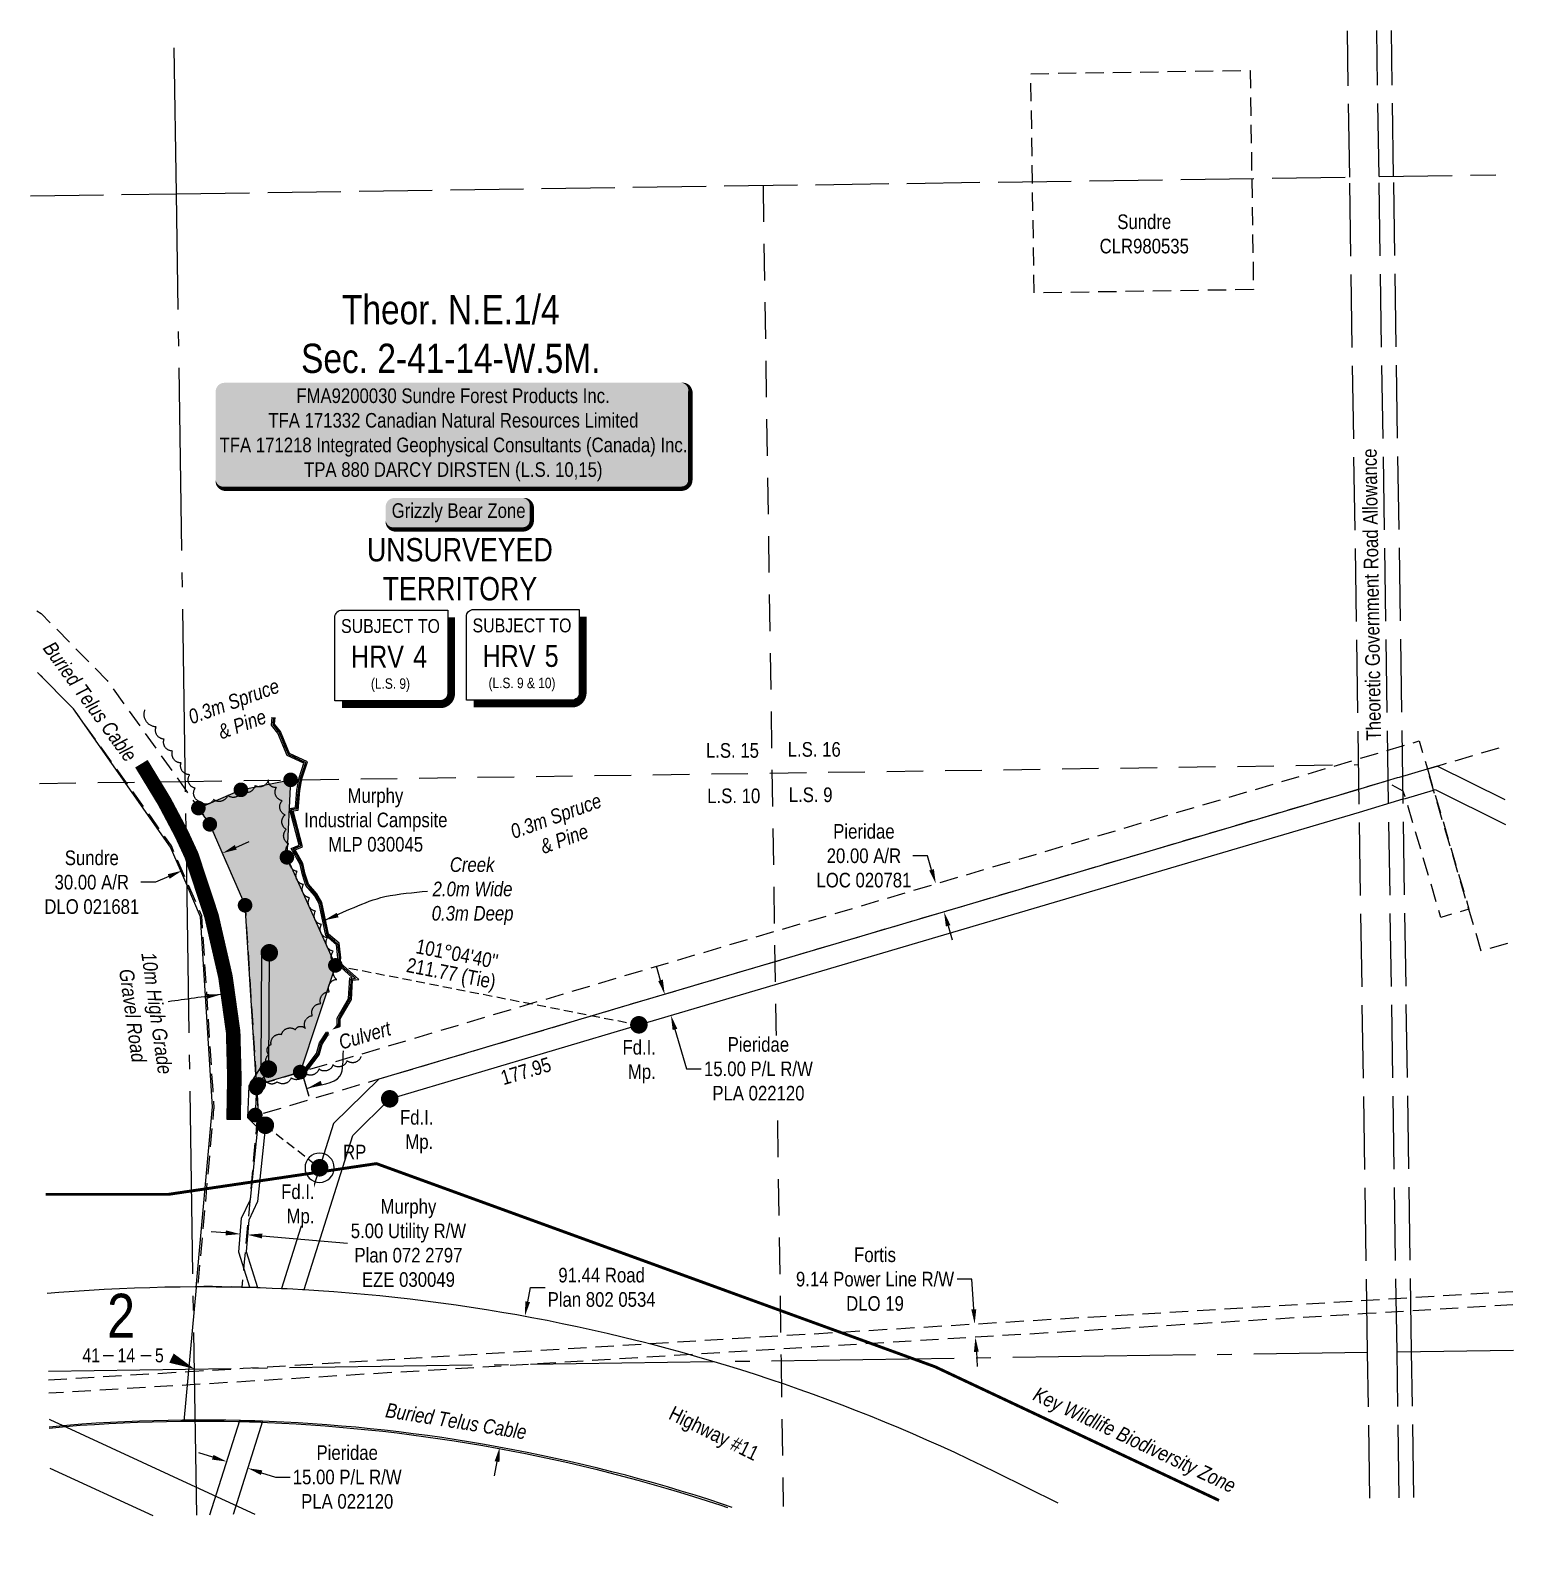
# Model space of a CAD drawing. Extents: x 573998 to 577194, y 5817042 to 5819455.
# Drawn here: x 573998 to 575013, y 5817234 to 5818272 of the extents above; entities that cross this region are included whole.
import ezdxf
from ezdxf.enums import TextEntityAlignment as Align

# ---------------------------------------------------------------- set-up
doc = ezdxf.new("R2010")
doc.units = 0
doc.header["$LTSCALE"] = 5
doc.header["$PDSIZE"] = 0.5
for name, pattern in [('0', [1, 1, 0]), ('DASHDOT2', [12.7, 6.35, -3.175, 0, -3.175]), ('foc-ACCESSROAD', [3.75, 2.5, -1.25]), ('foc-FLOWLINE', [3.75, 2.5, -1.25]), ('foc-LSD', [8, 5, -3]), ('foc-QUARTERLINE', [33, 25, -3, 2, -3]), ('foc-TIELINE', [1.875, 1.25, -0.625]), ('foc-UNSURVEYED', [12.5, 10, -2.5]), ('foc-WHEELTRACKS', [2, 0.4, -1.6])]:
    doc.linetypes.add(name, pattern=pattern)
doc.layers.get('Defpoints').update_dxf_attribs({"color": 9})
for name, color, linetype in [('10', 1, 'Continuous'), ('35', 37, 'Continuous'), ('9', 3, 'Continuous'), ('AS-ROADS', 254, 'Continuous'), ('AS-TELEPHONE-T', 224, 'Continuous'), ('AS-TELUS', 224, 'foc-TEL'), ('AS-WILDLIFE', 131, 'DASHDOT2'), ('AS-WILDLIFE-BLOCK', 131, 'Continuous'), ('C-EZE', 13, 'foc-FLOWLINE'), ('C-SYMBOL', 7, 'Continuous'), ('CG-NOTES', 7, 'Continuous'), ('CTW', 7, 'Continuous'), ('F-AR', 190, 'foc-ACCESSROAD'), ('F-EZE', 190, 'foc-FLOWLINE'), ('F-RW', 190, 'Continuous'), ('F-WS', 190, 'foc-ACCESSROAD'), ('L-BD', 7, 'Continuous'), ('L-MON', 1, 'Continuous'), ('L-ROAD-T', 7, 'Continuous'), ('L-SECLBL', 7, 'Continuous'), ('L-SECQ', 8, 'foc-QUARTERLINE'), ('L-SECTION-LSD', 7, 'foc-LSD'), ('L-TIE', 7, 'foc-TIELINE'), ('L-TITLEDB', 4, 'Continuous'), ('L-TITLEDB-T', 4, 'Continuous'), ('L-UNS-T', 3, 'Continuous'), ('L-USEC', 7, 'foc-UNSURVEYED'), ('P-PROPOSED', 10, 'Continuous'), ('P-PROPOSED-H', 21, 'Continuous'), ('T-BUSH', 110, '0'), ('T-BUSH-T', 110, 'Continuous'), ('T-CREEK', 160, 'Continuous'), ('T-SLOPE', 48, 'Continuous'), ('T-WATER-P3', 160, 'foc-WHEELTRACKS'), ('T-WATER-T', 170, 'Continuous')]:
    doc.layers.add(name, color=color, linetype=linetype)
for name, color, linetype, lineweight in [('AS-GENERAL', 48, 'Continuous', 18), ('C-EZE-T', 13, 'Continuous', 9), ('C-WS-T', 13, 'Continuous', 9), ('F-AR-T', 190, 'Continuous', 9), ('F-EZE-T', 190, 'Continuous', 9), ('F-RW-T', 190, 'Continuous', 9), ('F-WS-T', 190, 'Continuous', 9), ('T-TEXT', 48, 'Continuous', 18)]:
    doc.layers.add(name, color=color, linetype=linetype, lineweight=lineweight)
doc.styles.add('100L', font='ARIALN.TTF', dxfattribs={"height": 11})
doc.styles.add('175L', font='ARIALN.TTF', dxfattribs={"height": 20})
doc.styles.add('240', font='ARIALN.TTF', dxfattribs={"height": 30})
doc.styles.add('80', font='ARIALN.TTF', dxfattribs={"height": 10})
doc.styles.add('80CG', font='ARIALN.TTF', dxfattribs={"height": 10})
doc.styles.add('80L', font='ARIALN.TTF', dxfattribs={"height": 10})
doc.styles.add('foc-LtypeFont', font='ARIALN.TTF', dxfattribs={"height": 7.35})
doc.styles.add('HRV', font='ARIALN.TTF', dxfattribs={"height": 3})
doc.styles.add('SIMPLEX', font='ARIALN.TTF')
doc.linetypes.add('foc-TEL', pattern='A,2,-1,["T",foc-LtypeFont,S=0.2,R=0,X=-0.425,Y=-0.75],-1.24,8', length=12.24)
doc.linetypes.add('foc-TEL-NOLINE', pattern='A,0,-2,["T",foc-LtypeFont,S=0.2,R=0,X=-0.425,Y=-0.75],-10.24', length=12.24)
doc.linetypes.add('foc-TOPO-flowdirection-NOLINE', pattern='A,0,[">",foc-LtypeFont,S=0.3,R=0,X=0,Y=-0.945],-20,[">",foc-LtypeFont,S=0.3,R=0,X=0,Y=-0.945],0', length=20)
doc.dimstyles.new('Compass 5 000', dxfattribs={"dimscale": 5, "dimtxt": 9, "dimasz": 2, "dimexe": 0.2, "dimexo": 0.0625, "dimgap": 0.5, "dimtad": 0, "dimtih": 1, "dimtoh": 1, "dimzin": 0, "dimdsep": 46, "dimtxsty": '80CG', "dimcen": 0.1, "dimse1": 1, "dimse2": 1, "dimclrd": 256, "dimclrt": 256, "dimaunit": 1, "dimadec": 4, "dimazin": 0, "dimtfac": 0.06, "dimtofl": 0, "dimtmove": 0, "dimatfit": 1, "dimfxl": 0.2, "dimtolj": 1, "dimtzin": 0, "dimlwd": -1, "dimarcsym": 0})

# ---------------------------------------------------------------- blocks, each defined once
blk = doc.blocks.new('L-SECLBL')
at = {"layer": '9', "color": 7}
for p, q in [((-5.1, -27.8), (-12.3, -27.8)), ((20.7, -27.8), (13.5, -27.8))]:
    blk.add_line(p, q, dxfattribs=at)
at = {"layer": '10', "color": 2, "style": 'SIMPLEX'}
blk.add_attdef('SEC', text='', height=30, dxfattribs=at).set_placement((0, 0), align=Align.MIDDLE)
at = {"layer": '10', "color": 5, "style": '80L'}
blk.add_attdef('TWP', text='', height=9.5, dxfattribs=at).set_placement((-14.4, -27.4), align=Align.MIDDLE_RIGHT)
blk.add_attdef('RGE', text='', height=9.5, dxfattribs=at).set_placement((3.6, -27.4), align=Align.MIDDLE_CENTER)
blk.add_attdef('MER', text='', height=9.5, dxfattribs=at).set_placement((23.2, -27.4), align=Align.MIDDLE_LEFT)
blk = doc.blocks.new('*D430')
at = {"layer": 'Defpoints', "color": 0, "transparency": 16777216}
for p in [(574430.8, 5817612.6), (574435, 5817598.2), (574435.9, 5817598.5)]:
    blk.add_point(p, dxfattribs=at)
at = {"layer": 'F-RW-T', "transparency": 16777216}
for p, q in [((574428.8, 5817622.4), (574426, 5817632)), ((574438.7, 5817588.9), (574446.7, 5817561.8)), ((574446.7, 5817561.8), (574456.7, 5817561.8))]:
    blk.add_line(p, q, dxfattribs=at)
for points in [[(574430.4, 5817622.9), (574427.2, 5817621.9), (574431.7, 5817612.8)], [(574440.3, 5817589.3), (574437.1, 5817588.4), (574435.9, 5817598.5)]]:
    blk.add_solid(points, dxfattribs=at)
at = {"layer": 'F-RW-T', "transparency": 16777216, "insert": (574495.8, 5817561.8), "char_height": 10, "attachment_point": 5, "style": '80CG', "bg_fill": 3, "box_fill_scale": 1.1, "bg_fill_color": 256, "bg_fill_true_color": 13158600, "bg_fill_transparency": 0}
blk.add_mtext('\\A1;Pieridae\\P15.00 P/L R/W\\PPLA 022120', dxfattribs=at)
blk = doc.blocks.new('*D432')
at = {"layer": 'Defpoints', "color": 0, "transparency": 16777216}
for p in [(574146.3, 5817288.6), (574127.3, 5817278.4), (574141.6, 5817273.9)]:
    blk.add_point(p, dxfattribs=at)
at = {"layer": 'F-RW-T', "transparency": 16777216}
for p, q in [((574122.4, 5817296.1), (574112.9, 5817299.1)), ((574155.8, 5817285.5), (574165.3, 5817282.5)), ((574165.3, 5817282.5), (574175.3, 5817282.5))]:
    blk.add_line(p, q, dxfattribs=at)
for points in [[(574122.9, 5817297.7), (574121.9, 5817294.5), (574132, 5817293.1)], [(574156.3, 5817287.1), (574155.3, 5817284), (574146.3, 5817288.6)]]:
    blk.add_solid(points, dxfattribs=at)
at = {"layer": 'F-RW-T', "transparency": 16777216, "insert": (574214.4, 5817282.5), "char_height": 10, "attachment_point": 5, "style": '80CG'}
blk.add_mtext('\\A1;Pieridae\\P15.00 P/L R/W\\PPLA 022120', dxfattribs=at)
blk = doc.blocks.new('*D435')
at = {"layer": 'Defpoints', "color": 0, "transparency": 16777216}
for p in [(574617.2, 5817688.5), (574635.8, 5817694), (574641.5, 5817674.8)]:
    blk.add_point(p, dxfattribs=at)
at = {"layer": 'F-AR-T', "transparency": 16777216}
for p, q in [((574611.5, 5817707.6), (574601.5, 5817707.6)), ((574614.3, 5817698.1), (574611.5, 5817707.6)), ((574625.7, 5817659.7), (574628.5, 5817650.1))]:
    blk.add_line(p, q, dxfattribs=at)
for points in [[(574615.9, 5817698.5), (574612.7, 5817697.6), (574617.2, 5817688.5)], [(574627.2, 5817660.2), (574624.1, 5817659.2), (574622.8, 5817669.3)]]:
    blk.add_solid(points, dxfattribs=at)
at = {"layer": 'F-AR-T', "transparency": 16777216, "insert": (574568, 5817707.6), "char_height": 10, "attachment_point": 5, "style": '80CG'}
blk.add_mtext('\\A1;Pieridae\\P20.00 A/R\\PLOC 020781', dxfattribs=at)
blk = doc.blocks.new('*D438')
at = {"layer": 'Defpoints', "color": 0, "transparency": 16777216}
for p in [(574643.8, 5817387.3), (574643.8, 5817387.3), (574644.3, 5817378.2)]:
    blk.add_point(p, dxfattribs=at)
at = {"layer": 'F-EZE-T', "transparency": 16777216}
for p, q in [((574641.9, 5817417.9), (574631.9, 5817417.9)), ((574643.2, 5817397.3), (574641.9, 5817417.9)), ((574645, 5817368.2), (574645.6, 5817358.2))]:
    blk.add_line(p, q, dxfattribs=at)
for points in [[(574644.9, 5817397.4), (574641.5, 5817397.2), (574643.8, 5817387.3)], [(574646.6, 5817368.3), (574643.3, 5817368.1), (574644.3, 5817378.2)]]:
    blk.add_solid(points, dxfattribs=at)
at = {"layer": 'F-EZE-T', "transparency": 16777216, "insert": (574575.6, 5817417.9), "char_height": 10, "attachment_point": 5, "style": '80CG'}
blk.add_mtext('\\A1;Fortis\\P9.14 Power Line R/W\\PDLO 19', dxfattribs=at)
blk = doc.blocks.new('*U420')
h = blk.add_hatch(color=255)
edge = h.paths.add_edge_path()
edge.add_line((-156.5, -37), (156.5, -37))
edge.add_arc((156.5, -31), 6, 270, 360)
edge.add_line((162.5, -31), (162.5, 29.5))
edge.add_arc((156.5, 29.5), 6, 0, 90)
edge.add_line((156.5, 35.5), (-156.5, 35.5))
edge.add_arc((-156.5, 29.5), 6, 90, 180)
edge.add_line((-162.5, 29.5), (-162.5, -31))
edge.add_arc((-156.5, -31), 6, 180, 270)
at = {"color": 44, "flags": 128}
blk.add_lwpolyline([(-156.5, -37, 3, 3, 0), (156.5, -37, 3, 3, 0.414214), (162.5, -31, 3, 3, 0), (162.5, 29.5, 3, 0, 0.414214), (156.5, 35.5, 0, 0, 0), (-156.5, 35.5, 0, 0, 0.414214), (-162.5, 29.5, 0, 0, 0), (-162.5, -31, 0, 3, 0.414214)], format="xyseb", close=True, dxfattribs=at)
at = {"color": 44, "style": '80'}
blk.add_attdef('ENTER_TEXT_001', (-36, -5), '', height=10, dxfattribs=at)
blk = doc.blocks.new('*U421')
h = blk.add_hatch(color=255)
edge = h.paths.add_edge_path()
edge.add_line((-44, -11.5), (44, -11.5))
edge.add_arc((44, -5.5), 6, 270, 360)
edge.add_line((50, -5.5), (50, 4))
edge.add_arc((44, 4), 6, 0, 90)
edge.add_line((44, 10), (-44, 10))
edge.add_arc((-44, 4), 6, 90, 180)
edge.add_line((-50, 4), (-50, -5.5))
edge.add_arc((-44, -5.5), 6, 180, 270)
at = {"color": 131, "flags": 128}
blk.add_lwpolyline([(-44, -11.5, 3, 3, 0), (44, -11.5, 3, 3, 0.414214), (50, -5.5, 3, 3, 0), (50, 4, 3, 0, 0.414214), (44, 10, 0, 0, 0), (-44, 10, 0, 0, 0.414214), (-50, 4, 0, 0, 0), (-50, -5.5, 0, 3, 0.414214)], format="xyseb", close=True, dxfattribs=at)
at = {"color": 131, "style": '80'}
blk.add_attdef('ENTER_TEXT_001', (-36, -5), '', height=10, dxfattribs=at)
blk = doc.blocks.new('HRV')
blk.add_lwpolyline([(-35.1, 31.6), (37.2, 31.6), (37.2, -25.5, -0.414214), (32.2, -30.5), (-40.1, -30.5), (-40.1, 26.6, -0.414214)], format="xyb", close=True)
at = {"const_width": 5, "flags": 128}
blk.add_lwpolyline([(-35.1, -33), (32.2, -33, 0.414214), (39.7, -25.5), (39.7, 26.6)], format="xyb", dxfattribs=at)
at = {"style": '80L'}
blk.add_text('SUBJECT TO', height=9.5, dxfattribs=at).set_placement((-2, 13.1), align=Align.BOTTOM_CENTER)
blk.add_attdef('(N.W.1/4 00)', text='', height=7.12, dxfattribs=at).set_placement((-2, -24.4), align=Align.BOTTOM_CENTER)
at = {"layer": 'CTW', "color": 3, "style": 'HRV'}
blk.add_text('HRV', height=15, dxfattribs=at).set_placement((-10.9, -0.2), align=Align.MIDDLE_CENTER)
blk.add_attdef('0', text='', height=15, dxfattribs=at).set_placement((18.3, -0.2), align=Align.MIDDLE_CENTER)
blk = doc.blocks.new('fdia')
at = {"color": 255, "const_width": 1}
blk.add_lwpolyline([(-0.5, 0, 1), (0.5, 0, 1)], format="xyb", close=True, dxfattribs=at)
blk = doc.blocks.new('Fdiaa')
blk.add_blockref('fdia', (0, 0))
blk = doc.blocks.new('fdib')
at = {"color": 1, "const_width": 1.6}
blk.add_lwpolyline([(-0.4, 0, 1), (0.4, 0, 1)], format="xyb", close=True, dxfattribs=at)
at = {"color": 1}
blk.add_circle((0, 0), 0.8, dxfattribs=at)
blk = doc.blocks.new('Fdibb')
blk.add_blockref('fdib', (0, 0))
blk = doc.blocks.new('fdicc')
for name in ['Fdibb', 'Fdiaa']:
    blk.add_blockref(name, (0, 0))
blk = doc.blocks.new('FDI')
blk.add_blockref('fdicc', (0, 0))
blk = doc.blocks.new('PLIA')
at = {"color": 255, "const_width": 1}
blk.add_lwpolyline([(-0.5, 0, 1), (0.5, 0, 1)], format="xyb", close=True, dxfattribs=at)
blk = doc.blocks.new('PLIAA')
blk.add_blockref('PLIA', (0, 0))
blk = doc.blocks.new('PLIB')
at = {"color": 1}
blk.add_circle((0, 0), 0.8, dxfattribs=at)
blk = doc.blocks.new('PLIBB')
blk.add_blockref('PLIB', (0, 0))
blk = doc.blocks.new('PLICC')
for name in ['PLIAA', 'PLIBB']:
    blk.add_blockref(name, (0, 0))
blk = doc.blocks.new('PLI')
blk.add_blockref('PLICC', (0, 0))
blk = doc.blocks.new('*D442')
at = {"layer": 'C-EZE-T', "transparency": 16777216}
for p, q in [((574131.3, 5817449.6), (574121.3, 5817450.4)), ((574156.2, 5817447.5), (574214.6, 5817442.6))]:
    blk.add_line(p, q, dxfattribs=at)
for points in [[(574131.4, 5817451.3), (574131.1, 5817447.9), (574141.2, 5817448.8)], [(574156.3, 5817449.2), (574156, 5817445.8), (574146.2, 5817448.3)]]:
    blk.add_solid(points, dxfattribs=at)
at = {"layer": 'Defpoints', "color": 0, "transparency": 16777216}
for p in [(574141.3, 5817448.9), (574146.2, 5817448.5), (574146.2, 5817448.3)]:
    blk.add_point(p, dxfattribs=at)
at = {"layer": 'C-EZE-T', "transparency": 16777216, "insert": (574256.3, 5817442.6), "char_height": 10, "attachment_point": 5, "style": '80CG'}
blk.add_mtext('\\A1;Murphy\\P5.00 Utility R/W\\PPlan 072 2797\\PEZE 030049', dxfattribs=at)
blk = doc.blocks.new('RP')
at = {"layer": '35', "color": 3}
blk.add_circle((0, 0), 10, dxfattribs=at)
at = {"layer": '35', "color": 3, "style": '80'}
blk.add_attdef('RP_001', (-32.4, 5.8), '', height=10, dxfattribs=at)
blk = doc.blocks.new('*D452')
at = {"layer": 'Defpoints', "color": 0, "transparency": 16777216}
for p in [(574335.9, 5817392.7), (574336, 5817392.7), (574318.7, 5817303)]:
    blk.add_point(p, dxfattribs=at)
at = {"layer": 'L-TITLEDB-T', "transparency": 16777216}
for p, q in [((574337.9, 5817402.5), (574339.8, 5817412.3)), ((574339.8, 5817412.3), (574349.8, 5817412.3)), ((574316.9, 5817293.1), (574315, 5817283.3))]:
    blk.add_line(p, q, dxfattribs=at)
for points in [[(574336.3, 5817402.8), (574339.5, 5817402.2), (574336, 5817392.7)], [(574315.3, 5817293.4), (574318.6, 5817292.8), (574318.8, 5817303)]]:
    blk.add_solid(points, dxfattribs=at)
at = {"layer": 'L-TITLEDB-T', "transparency": 16777216, "insert": (574388.5, 5817412.3), "char_height": 10, "attachment_point": 5, "style": '80CG'}
blk.add_mtext('\\A1;91.44 Road\\PPlan 802 0534', dxfattribs=at)
blk = doc.blocks.new('*D455')
at = {"layer": 'Defpoints', "color": 0, "transparency": 16777216}
for p in [(574129, 5817709.3), (574101.4, 5817697.5), (574101.5, 5817697.3)]:
    blk.add_point(p, dxfattribs=at)
at = {"layer": 'F-AR-T', "transparency": 16777216}
for p, q in [((574138.1, 5817713.4), (574147.3, 5817717.4)), ((574083.1, 5817689.5), (574073.1, 5817689.5)), ((574092.3, 5817693.5), (574083.1, 5817689.5))]:
    blk.add_line(p, q, dxfattribs=at)
for points in [[(574137.5, 5817715), (574138.8, 5817711.9), (574129, 5817709.4)], [(574091.6, 5817695), (574092.9, 5817691.9), (574101.4, 5817697.5)]]:
    blk.add_solid(points, dxfattribs=at)
at = {"layer": 'F-AR-T', "transparency": 16777216, "insert": (574039.6, 5817689.5), "char_height": 10, "attachment_point": 5, "style": '80CG'}
blk.add_mtext('\\A1;Sundre\\P30.00 A/R\\PDLO 021681', dxfattribs=at)

msp = doc.modelspace()

# ---------------------------------------------------------------- hatches: boundary and pattern name
at = {"layer": 'P-PROPOSED-H'}
h = msp.add_hatch(color=256, dxfattribs=at)
h.dxf.hatch_style = 1
h.paths.add_polyline_path([(574152.396, 5817550.765), (574144.497, 5817673.764), (574120.368, 5817729.161), (574112.539, 5817740.267), (574141.638, 5817752.76), (574175.664, 5817759.579), (574173.129, 5817706.586), (574206.284, 5817632.651), (574182.206, 5817559.618)])

# ---------------------------------------------------------------- linework, layer by layer
at = {"layer": 'AS-GENERAL', "const_width": 0.999, "flags": 128}
msp.add_lwpolyline([(574188.217, 5817543.064), (574183.883, 5817557.951)], dxfattribs=at)
at = {"layer": 'AS-ROADS', "const_width": 9.995, "flags": 128}
msp.add_lwpolyline([(574136.652, 5817526.879), (574137.166, 5817556.231), (574136.342, 5817587.067), (574131.08, 5817624.802), (574121.499, 5817666.525), (574107.853, 5817707.792), (574100.936, 5817722.774), (574089.266, 5817744.802), (574073.57, 5817770.646)], dxfattribs=at)
at = {"layer": 'AS-TELUS', "linetype": 'foc-TEL-NOLINE', "flags": 128}
for points in [[(574110.951, 5817412.205), (574122.107, 5817535.76), (574114.036, 5817665.768), (574104.762, 5817687.222), (574093.36, 5817713.605), (574027.008, 5817808.295), (574002.563, 5817833.087)], [(574010.506, 5817316.059), (574021.738, 5817317.169), (574031.57, 5817317.915), (574041.409, 5817318.575), (574051.254, 5817319.151), (574061.103, 5817319.641), (574070.955, 5817320.046), (574080.811, 5817320.366), (574090.669, 5817320.599), (574100.529, 5817320.748), (574110.391, 5817320.812), (574120.278, 5817320.789), (574130.166, 5817320.68), (574139.64, 5817320.494), (574140.052, 5817320.483), (574147.436, 5817320.282), (574149.936, 5817320.198), (574155.228, 5817320.017), (574159.818, 5817319.837), (574169.695, 5817319.385), (574179.569, 5817318.847), (574189.438, 5817318.223), (574199.3, 5817317.513), (574209.156, 5817316.719), (574219.005, 5817315.838), (574228.846, 5817314.872), (574238.678, 5817313.82), (574248.501, 5817312.683), (574258.313, 5817311.461), (574268.115, 5817310.154), (574277.904, 5817308.762), (574287.681, 5817307.285), (574297.445, 5817305.723), (574307.195, 5817304.076), (574316.931, 5817302.345), (574326.651, 5817300.529), (574336.355, 5817298.629), (574346.042, 5817296.644), (574355.711, 5817294.576), (574365.362, 5817292.424), (574374.995, 5817290.188), (574384.607, 5817287.869), (574394.199, 5817285.466), (574403.77, 5817282.98), (574413.318, 5817280.411), (574422.844, 5817277.759), (574432.347, 5817275.024), (574441.825, 5817272.208), (574451.279, 5817269.309), (574460.707, 5817266.328), (574470.109, 5817263.266), (574474.644, 5817261.744)]]:
    msp.add_lwpolyline(points, dxfattribs=at)
at = {"layer": 'AS-TELUS', "flags": 128}
msp.add_lwpolyline([(574110.951, 5817412.205), (574102.694, 5817320.762)], dxfattribs=at)
at = {"layer": 'AS-WILDLIFE', "const_width": 2, "flags": 128}
msp.add_lwpolyline([(574008.049, 5817476), (574092.25, 5817476), (574234.437, 5817497), (574616.688, 5817358), (574811.02, 5817266.549)], dxfattribs=at)
at = {"layer": 'C-EZE', "linetype": 'ByBlock', "flags": 128}
msp.add_lwpolyline([(574147.802, 5817412.353), (574140.197, 5817436.396), (574142.169, 5817459.713), (574148.149, 5817472.489), (574153.16, 5817521.414), (574146.42, 5817528.313), (574147.338, 5817550.306), (574149.591, 5817553.847), (574155.476, 5817563.142), (574156.075, 5817641.305), (574161.072, 5817641.267), (574160.462, 5817561.676), (574152.275, 5817548.756), (574151.503, 5817530.261), (574158.37, 5817523.232), (574153.034, 5817471.137), (574147.074, 5817458.403), (574145.259, 5817436.96), (574153.092, 5817412.2), (574152.57, 5817412.216)], close=True, dxfattribs=at)
at = {"layer": 'F-AR', "flags": 128}
msp.add_lwpolyline([(574001.914, 5817875.317), (574005.039, 5817873.313), (574050.109, 5817827.621), (574104.459, 5817751.797), (574112.539, 5817740.267), (574120.368, 5817729.161), (574144.497, 5817673.764), (574151.968, 5817557.431), (574152.295, 5817552.336), (574152.508, 5817548.964), (574153.403, 5817534.611), (574153.128, 5817531.561), (574152.889, 5817528.911), (574152.407, 5817523.572), (574147.697, 5817471.404), (574143.725, 5817427.398), (574142.38, 5817412.494), (574141.904, 5817412.503), (574134.668, 5817412.65), (574132.35, 5817412.696), (574131.375, 5817412.708), (574124.641, 5817412.789), (574122.318, 5817412.816), (574120.844, 5817412.822), (574112.278, 5817412.822), (574112.603, 5817416.48), (574113.833, 5817430.096), (574117.805, 5817474.103), (574122.515, 5817526.27), (574122.996, 5817531.609), (574123.236, 5817534.26), (574123.305, 5817535.028), (574122.554, 5817547.072), (574122.342, 5817550.428), (574122.016, 5817555.507), (574114.881, 5817666.596), (574094.073, 5817714.37), (574087.984, 5817723.008), (574079.971, 5817734.441), (574027.008, 5817808.295), (574002.563, 5817833.087)], dxfattribs=at)
msp.add_lwpolyline([(574953.649, 5817767.041), (574957.911, 5817752.653), (574982.06, 5817671.118), (574962.875, 5817665.436), (574938.729, 5817746.963), (574937.133, 5817751.806), (574924.876, 5817758.506), (574906.95, 5817753.188), (574408.474, 5817605.964), (574236.107, 5817554.759), (574153.117, 5817530.097), (574153.526, 5817534.632), (574152.729, 5817547.414), (574152.519, 5817550.785), (574153.933, 5817551.189), (574182.329, 5817559.638), (574402.785, 5817625.142), (574906.633, 5817773.965), (574936.658, 5817782.872), (574947.959, 5817786.224), (574953.649, 5817767.041)], close=True, dxfattribs=at)
at = {"layer": 'F-EZE', "flags": 128}
for points in [[(574009.999, 5817349.044), (574109.18, 5817354.91), (574109.867, 5817354.951), (574143.11, 5817356.964), (574912.167, 5817403.529), (574942.3, 5817405.353), (575012.032, 5817409.575)], [(575012.172, 5817400.43), (574942.44, 5817396.207), (574912.306, 5817394.382), (574341.011, 5817359.78), (574110.007, 5817345.795), (574109.769, 5817345.781), (574010.14, 5817339.888)]]:
    msp.add_lwpolyline(points, dxfattribs=at)
at = {"layer": 'F-RW'}
for points in [[(575006.896, 5817745.988), (574960.264, 5817769.007), (574953.521, 5817767.005), (574934.343, 5817761.315), (574932.827, 5817760.866), (574902.811, 5817751.961), (574409.74, 5817606.356), (574235.984, 5817554.739), (574205.089, 5817524.43), (574169.431, 5817411.623), (574173.327, 5817411.436), (574177.175, 5817411.248), (574183.844, 5817410.884), (574184.918, 5817410.825), (574218.257, 5817516.346), (574243.506, 5817541.334), (574413.998, 5817591.981), (574907.066, 5817737.585), (574937.091, 5817746.493), (574938.606, 5817746.942), (574957.789, 5817752.633), (574958.898, 5817752.962), (575007.153, 5817729.142)], [(574120.449, 5817256.685), (574140.863, 5817321.22), (574141.275, 5817321.21), (574148.659, 5817321.008), (574151.159, 5817320.925), (574156.451, 5817320.743), (574136.259, 5817256.911)]]:
    msp.add_lwpolyline(points, dxfattribs=at)
at = {"layer": 'F-WS', "flags": 128}
msp.add_lwpolyline([(574834.571, 5818095.038), (574684.525, 5818092.748), (574683.361, 5818168.964), (574682.233, 5818242.794), (574832.28, 5818245.085), (574833.41, 5818171.121), (574834.571, 5818095.038)], close=True, dxfattribs=at)
msp.add_lwpolyline([(575008.397, 5817647.633), (574990.46, 5817642.32), (574981.937, 5817671.098), (574957.789, 5817752.633), (574953.527, 5817767.021), (574960.268, 5817769.02), (575006.336, 5817782.663)], dxfattribs=at)
at = {"layer": 'L-SECLBL', "flags": 128}
msp.add_lwpolyline([(574109.843, 5817356.49, 0, 6.996, 0), (574094.133, 5817363.93, 6.996, 6.996, 0)], format="xyseb", dxfattribs=at)
at = {"layer": 'L-SECQ'}
for p, q in [((574097.49, 5818160.584), (574095.975, 5818260.52)), ((574111.378, 5817256.555), (574097.49, 5818160.584)), ((574009.907, 5817355.063), (574912.71, 5817367.959)), ((574932.813, 5817368.26), (575012.645, 5817369.455))]:
    msp.add_line(p, q, dxfattribs=at)
at = {"layer": 'L-SECTION-LSD'}
for p, q in [((574103.667, 5817758.539), (574906.57, 5817770.022)), ((574003.73, 5817757.109), (574103.667, 5817758.539))]:
    msp.add_line(p, q, dxfattribs=at)
at = {"layer": 'L-SECTION-LSD', "flags": 128}
for points in [[(574498.96, 5818166.336), (574511.277, 5817362.224)], [(574511.277, 5817362.224), (574512.808, 5817262.289)]]:
    msp.add_lwpolyline(points, dxfattribs=at)
at = {"layer": 'L-TIE'}
for p, q in [((574206.284, 5817632.651), (574413.998, 5817591.981)), ((574158.37, 5817523.232), (574195.52, 5817494.157))]:
    msp.add_line(p, q, dxfattribs=at)
at = {"layer": 'L-TITLEDB'}
for points in [[(574009.089, 5817408.307), (574017.099, 5817408.975), (574027.453, 5817409.752), (574037.814, 5817410.441), (574048.181, 5817411.043), (574058.551, 5817411.557), (574068.926, 5817411.983), (574079.304, 5817412.322), (574089.685, 5817412.573), (574100.067, 5817412.737), (574110.452, 5817412.813), (574112.416, 5817412.822), (574120.982, 5817412.822), (574122.456, 5817412.815), (574124.779, 5817412.787), (574131.513, 5817412.706), (574132.488, 5817412.694), (574134.806, 5817412.648), (574142.042, 5817412.5), (574142.519, 5817412.491), (574144.831, 5817412.431), (574147.832, 5817412.352), (574152.57, 5817412.216), (574153.092, 5817412.2), (574154.854, 5817412.141), (574163.094, 5817411.845), (574169.431, 5817411.623), (574173.327, 5817411.436), (574177.175, 5817411.248), (574183.844, 5817410.884), (574184.918, 5817410.825), (574194.644, 5817410.183), (574205.15, 5817409.449), (574215.649, 5817408.626), (574226.14, 5817407.712), (574236.624, 5817406.708), (574247.098, 5817405.616), (574257.563, 5817404.433), (574268.017, 5817403.161), (574278.46, 5817401.799), (574288.891, 5817400.348), (574299.309, 5817398.807), (574309.713, 5817397.178), (574320.103, 5817395.46), (574330.478, 5817393.653), (574340.838, 5817391.757), (574351.18, 5817389.772), (574361.506, 5817387.699), (574371.813, 5817385.537), (574382.101, 5817383.288), (574392.37, 5817380.951), (574402.618, 5817378.526), (574412.845, 5817376.012), (574416.008, 5817375.333), (574423.05, 5817373.413), (574433.233, 5817370.725), (574443.39, 5817367.977), (574453.527, 5817365.089), (574463.674, 5817362.125), (574473.658, 5817359.124), (574483.653, 5817356.022), (574493.62, 5817352.836), (574503.561, 5817349.566), (574513.473, 5817346.21), (574523.356, 5817342.77), (574533.21, 5817339.247), (574543.033, 5817335.64), (574552.826, 5817331.949), (574562.586, 5817328.175), (574572.315, 5817324.319), (574582.01, 5817320.379), (574591.671, 5817316.358), (574601.297, 5817312.254), (574610.889, 5817308.069), (574620.444, 5817303.803), (574629.963, 5817299.455), (574639.445, 5817295.026), (574648.888, 5817290.517), (574658.293, 5817285.928), (574700.77, 5817264.974)], [(574477.895, 5817261.791), (574471.332, 5817263.992), (574461.93, 5817267.055), (574452.502, 5817270.036), (574443.048, 5817272.934), (574433.569, 5817275.751), (574424.067, 5817278.486), (574414.541, 5817281.137), (574404.993, 5817283.706), (574395.422, 5817286.192), (574385.83, 5817288.596), (574376.218, 5817290.914), (574366.585, 5817293.15), (574356.934, 5817295.302), (574347.265, 5817297.371), (574337.578, 5817299.355), (574327.874, 5817301.255), (574318.154, 5817303.071), (574308.418, 5817304.803), (574298.668, 5817306.449), (574288.904, 5817308.011), (574279.127, 5817309.488), (574269.337, 5817310.88), (574259.536, 5817312.188), (574249.724, 5817313.41), (574239.901, 5817314.547), (574230.069, 5817315.598), (574220.228, 5817316.564), (574210.379, 5817317.445), (574200.523, 5817318.24), (574190.661, 5817318.949), (574180.792, 5817319.573), (574170.918, 5817320.111), (574161.04, 5817320.563), (574156.451, 5817320.743), (574151.159, 5817320.925), (574148.659, 5817321.008), (574141.275, 5817321.21), (574140.863, 5817321.22), (574131.389, 5817321.406), (574121.501, 5817321.515), (574111.614, 5817321.538), (574101.752, 5817321.475), (574091.892, 5817321.326), (574082.034, 5817321.092), (574072.178, 5817320.772), (574062.326, 5817320.367), (574052.477, 5817319.877), (574042.632, 5817319.302), (574032.793, 5817318.641), (574022.517, 5817317.852), (574010.497, 5817316.663)], [(574010.927, 5817288.677), (574081.413, 5817256.127)]]:
    msp.add_lwpolyline(points, dxfattribs=at)
msp.add_lwpolyline([(574010.412, 5817322.183, 0.00191519), (574016.368, 5817319.4), (574110.649, 5817275.864), (574151.23, 5817257.125)], format="xyb", dxfattribs=at)
at = {"layer": 'L-USEC'}
for p, q in [((574900.431, 5818172.086), (574898.905, 5818272.021)), ((574920.534, 5818172.393), (574919.009, 5818272.309)), ((574930.528, 5818172.546), (574929.002, 5818272.452)), ((574097.49, 5818160.584), (574900.431, 5818172.086)), ((574912.71, 5817367.959), (574900.431, 5818172.086)), ((574932.813, 5817368.266), (574920.534, 5818172.393)), ((574920.535, 5818172.386), (575000.366, 5818173.576)), ((574942.807, 5817368.418), (574930.528, 5818172.546)), ((573997.554, 5818159.154), (574097.49, 5818160.584)), ((574914.236, 5817268.024), (574912.71, 5817367.959)), ((574934.34, 5817268.311), (574932.813, 5817368.266)), ((574944.333, 5817268.453), (574942.807, 5817368.418))]:
    msp.add_line(p, q, dxfattribs=at)
at = {"layer": 'P-PROPOSED', "flags": 128}
msp.add_lwpolyline([(574152.396, 5817550.765), (574144.497, 5817673.764), (574120.368, 5817729.161), (574112.539, 5817740.267), (574141.638, 5817752.76), (574175.664, 5817759.579), (574173.129, 5817706.586), (574206.284, 5817632.651), (574182.206, 5817559.618), (574152.396, 5817550.765)], close=True, dxfattribs=at)
at = {"layer": 'T-BUSH', "flags": 128}
msp.add_lwpolyline([(574223.823, 5817570.19, -0.52056705), (574214.233, 5817567.373, -0.52056705), (574204.644, 5817564.555, -0.52056705), (574195.055, 5817561.738, -0.52056705), (574185.518, 5817558.75, -0.52056705), (574176.015, 5817555.654, -0.52056705), (574166.413, 5817552.999, -0.52056705), (574158.287, 5817554.235, -0.52056705), (574161.847, 5817561.687, -0.52056705), (574160.651, 5817571.61, -0.52056705), (574162.295, 5817578.565, -0.52056705), (574169.449, 5817585.452, -0.52056705), (574178.91, 5817588.673, -0.52056705), (574185.738, 5817589.524, -0.52056705), (574190.552, 5817598.283, -0.52056705), (574196.238, 5817606.49, -0.52056705), (574202.1, 5817614.584, -0.52056705), (574207.217, 5817623.057, -0.52056705), (574207.491, 5817632.733, -0.52056705), (574204.847, 5817642.315, -0.52056705), (574200.794, 5817651.451, -0.52056705), (574196.74, 5817660.586, -0.52056705), (574192.686, 5817669.722, -0.52056705), (574188.632, 5817678.857, -0.52056705), (574184.458, 5817687.938, -0.52056705), (574180.111, 5817696.938, -0.52056705), (574175.764, 5817705.938, -0.52056705), (574174.368, 5817715.799, -0.52056705), (574172.733, 5817725.659, -0.52056705), (574171.887, 5817735.613, -0.52056705), (574169.892, 5817745.276, -0.52056705), (574165.986, 5817754.476, -0.52056705), (574160.487, 5817759.689, -0.52056705), (574151.317, 5817755.714, -0.52056705), (574142.147, 5817751.739, -0.52056705), (574132.554, 5817748.942, -0.52056705), (574122.957, 5817746.151, -0.52056705), (574113.983, 5817744.555, -0.52056705), (574110.298, 5817753.845, -0.52056705), (574106.581, 5817763.118, -0.52056705), (574100.716, 5817771.211, -0.52056705), (574094.85, 5817779.303, -0.52056705), (574089.101, 5817787.476, -0.52056705), (574083.646, 5817795.85, -0.52056705), (574076.018, 5817807.559, -0.52056705)], format="xyb", dxfattribs=at)
at = {"layer": 'T-CREEK', "linetype": 'foc-TOPO-flowdirection-NOLINE', "flags": 128}
msp.add_lwpolyline([(574164.104, 5817802.359), (574163.672, 5817797.404), (574167.85, 5817792.107), (574174.126, 5817776.996), (574185.961, 5817771.499), (574182.444, 5817760.647), (574180.953, 5817752.402), (574179.854, 5817739.82), (574176.072, 5817739.201), (574182.702, 5817714.423), (574177.45, 5817712.237), (574183.048, 5817702.066), (574184.663, 5817694.835), (574187.053, 5817687.807), (574192.74, 5817680.966), (574196.078, 5817675.212), (574200.671, 5817653.521), (574208.039, 5817647.249), (574209.07, 5817637.843), (574208.543, 5817633.984), (574220.163, 5817623.719), (574217.129, 5817623.299), (574216.273, 5817609.641), (574208.576, 5817596.326), (574208.543, 5817591.408), (574204.144, 5817586.353), (574200.827, 5817585.982), (574196.321, 5817579.235), (574194.401, 5817571.9), (574187.038, 5817562.443), (574183.691, 5817558.15)], dxfattribs=at)
at = {"layer": 'T-SLOPE', "flags": 128}
for points in [[(574182.903, 5817558.765), (574186.25, 5817563.058), (574193.486, 5817572.352), (574195.397, 5817579.65), (574200.254, 5817586.924), (574203.646, 5817587.303), (574207.546, 5817591.785), (574207.578, 5817596.597), (574215.29, 5817609.938), (574216.183, 5817624.177), (574217.87, 5817624.411), (574207.48, 5817633.589), (574208.063, 5817637.856), (574207.089, 5817646.745), (574199.764, 5817652.981), (574195.133, 5817674.849), (574191.918, 5817680.392), (574186.166, 5817687.31), (574183.699, 5817694.564), (574182.104, 5817701.709), (574176.037, 5817712.731), (574181.51, 5817715.01), (574174.821, 5817740.009), (574178.926, 5817740.681), (574179.961, 5817752.535), (574181.472, 5817760.891), (574184.737, 5817770.965), (574173.352, 5817776.253), (574166.98, 5817791.596), (574162.642, 5817797.096), (574163.108, 5817802.446)], [(574184.479, 5817557.535), (574187.826, 5817561.828), (574195.316, 5817571.448), (574197.245, 5817578.82), (574201.4, 5817585.04), (574204.642, 5817585.403), (574209.54, 5817591.031), (574209.574, 5817596.055), (574217.256, 5817609.344), (574218.075, 5817622.421), (574222.456, 5817623.027), (574209.606, 5817634.379), (574210.077, 5817637.83), (574208.989, 5817647.753), (574201.578, 5817654.061), (574197.023, 5817675.575), (574193.562, 5817681.54), (574187.94, 5817688.304), (574185.627, 5817695.106), (574183.992, 5817702.423), (574178.863, 5817711.743), (574183.894, 5817713.836), (574177.323, 5817738.393), (574180.782, 5817738.959), (574181.945, 5817752.269), (574183.416, 5817760.403), (574187.185, 5817772.033), (574174.9, 5817777.739), (574168.72, 5817792.618), (574164.702, 5817797.712), (574165.1, 5817802.272)]]:
    msp.add_lwpolyline(points, dxfattribs=at)
at = {"layer": 'T-WATER-P3', "linetype": '0', "flags": 128}
msp.add_lwpolyline([(574183.691, 5817558.15), (574187.038, 5817562.443), (574194.401, 5817571.9), (574196.321, 5817579.235), (574200.827, 5817585.982), (574204.144, 5817586.353), (574208.543, 5817591.408), (574208.576, 5817596.326), (574216.273, 5817609.641), (574217.129, 5817623.299), (574220.163, 5817623.719), (574208.543, 5817633.984), (574209.07, 5817637.843), (574208.039, 5817647.249), (574200.671, 5817653.521), (574196.078, 5817675.212), (574192.74, 5817680.966), (574187.053, 5817687.807), (574184.663, 5817694.835), (574183.048, 5817702.066), (574177.45, 5817712.237), (574182.702, 5817714.423), (574176.072, 5817739.201), (574179.854, 5817739.82), (574180.953, 5817752.402), (574182.444, 5817760.647), (574185.961, 5817771.499), (574174.126, 5817776.996), (574167.85, 5817792.107), (574163.672, 5817797.404), (574164.104, 5817802.359)], dxfattribs=at)

# ---------------------------------------------------------------- block references
at = {"layer": '35', "color": 3}
ref = msp.add_blockref('RP', (574195.52, 5817494.157), dxfattribs=dict(at, xscale=-0.99946679, yscale=0.99946679, zscale=0.99946679))
ref.add_attrib('RP_001', 'RP', (574211.59, 5817499.908), dxfattribs={"color": 3, "height": 9.9947, "style": '80'})
at = {"layer": 'AS-WILDLIFE-BLOCK'}
ref = msp.add_blockref('*U421', (574290.709, 5817942.468), dxfattribs=dict(at, xscale=0.9994629999999977, yscale=0.9994629999999977, zscale=0.9994629999999977))
ref.add_attrib('ENTER_TEXT_001', 'Grizzly Bear Zone', (574244.823, 5817938.851), dxfattribs={"layer": '0', "color": 131, "height": 9.99463, "style": '80'})
at = {"layer": 'CG-NOTES', "xscale": 0.9994629999999977, "yscale": 0.9994629999999977, "zscale": 0.9994629999999977}
for p, values in [((574246.008, 5817844.164), {'(N.W.1/4 00)': '(L.S. 9)', '0': '4'}), ((574336.008, 5817844.585), {'(N.W.1/4 00)': '(L.S. 9 & 10)', '0': '5'})]:
    msp.add_blockref('HRV', p, dxfattribs=at).add_auto_attribs(values)
at = {"layer": 'L-MON'}
for name, p, xscale, yscale, zscale in [('PLI', (574175.664, 5817759.579), 4.999999999999987, 4.999999999999987, 4.999999999999987), ('PLI', (574141.638, 5817752.76), 4.999999999999987, 4.999999999999987, 4.999999999999987), ('PLI', (574112.539, 5817740.267), 4.999999999999987, 4.999999999999987, 4.999999999999987), ('PLI', (574120.368, 5817729.161), 4.999999999999987, 4.999999999999987, 4.999999999999987), ('PLI', (574173.129, 5817706.586), 4.999999999999987, 4.999999999999987, 4.999999999999987), ('PLI', (574144.497, 5817673.764), 4.999999999999987, 4.999999999999987, 4.999999999999987), ('FDI', (574161.072, 5817641.267), 4.999999999999987, 4.999999999999987, 4.999999999999987), ('PLI', (574206.284, 5817632.651), 4.999999999999987, 4.999999999999987, 4.999999999999987), ('FDI', (574413.998, 5817591.981), 4.999999999999987, 4.999999999999987, 4.999999999999987), ('FDI', (574160.462, 5817561.676), 4.999999999999987, 4.999999999999987, 4.999999999999987), ('PLI', (574182.206, 5817559.618), 4.999999999999987, 4.999999999999987, 4.999999999999987), ('PLI', (574152.275, 5817548.756), 5.000332350369994, 5.000332350369994, 5.000332350369994), ('PLI', (574152.396, 5817550.765), 5.000332350369994, 5.000332350369994, 5.000332350369994), ('PLI', (574153.81, 5817551.169), 5.000332350369994, 5.000332350369994, 5.000332350369994), ('FDI', (574243.506, 5817541.334), 4.999999999999987, 4.999999999999987, 4.999999999999987), ('PLI', (574151.503, 5817530.261), 4.999999999999987, 4.999999999999987, 4.999999999999987), ('FDI', (574158.37, 5817523.232), 4.999999999999987, 4.999999999999987, 4.999999999999987), ('FDI', (574195.52, 5817494.157), 4.999999999999987, 4.999999999999987, 4.999999999999987)]:
    msp.add_blockref(name, p, dxfattribs=dict(at, xscale=xscale, yscale=yscale, zscale=zscale))
at = {"layer": 'L-SECLBL'}
ref = msp.add_blockref('*U420', (574286.798, 5817995.803), dxfattribs=dict(at, xscale=0.9994629999999977, yscale=0.9994629999999977, zscale=0.9994629999999977))
ref.add_attrib('ENTER_TEXT_001', 'FMA9200030 Sundre Forest Products Inc.', (574179.56, 5818017.439), dxfattribs={"layer": '0', "color": 44, "height": 9.99463, "style": '80'})
ref.add_attrib('ENTER_TEXT_002', 'TFA 171332 Canadian Natural Resources Limited', (574160.423, 5818000.604), dxfattribs={"layer": '0', "color": 44, "height": 9.99463, "style": '80'})
ref.add_attrib('ENTER_TEXT_003', 'TFA 171218 Integrated Geophysical Consultants (Canada) Inc.', (574127.061, 5817983.769), dxfattribs={"layer": '0', "color": 44, "height": 9.99463, "style": '80'})
ref.add_attrib('ENTER_TEXT_004', 'TPA 880 DARCY DIRSTEN (L.S. 10,15)', (574184.885, 5817966.934), dxfattribs={"layer": '0', "color": 44, "height": 9.99463, "style": '80'})
at = {"layer": 'L-SECLBL', "xscale": 0.9994629999999977, "yscale": 0.9994629999999977, "zscale": 0.9994629999999977}
msp.add_blockref('L-SECLBL', (574059.643, 5817393.163), dxfattribs=at).add_auto_attribs({'SEC': '2', 'TWP': '41', 'RGE': '14', 'MER': '5'})

# ---------------------------------------------------------------- texts
at = {"layer": 'AS-TELEPHONE-T', "char_height": 9.99684, "attachment_point": 1, "style": '80L'}
for insert, rotation in [((574013.576, 5817855.674), 306.190243), ((574241.361, 5817333.499), 350.912313)]:
    msp.add_mtext_dynamic_manual_height_columns('\\pi0.29888;{\\fArial Narrow|b0|i1|c0|p34;Buried Telus Cable}', width=97.20438, gutter_width=49.973, heights=[0], dxfattribs=dict(at, insert=insert, rotation=rotation))
at = {"layer": 'AS-WILDLIFE', "insert": (574752.653, 5817306.649), "char_height": 10, "attachment_point": 5, "rotation": 334.798879, "style": '240'}
msp.add_mtext_dynamic_manual_height_columns('{\\fArial Narrow|b0|i1|c0|p34;Key Wildlife Biodiversity Zone}', width=150.71392, gutter_width=45, heights=[0], dxfattribs=at)
at = {"layer": 'C-SYMBOL', "color": 3, "insert": (574285.273, 5818091.35), "char_height": 19.98926, "width": 203.13315, "attachment_point": 2, "style": '175L'}
msp.add_mtext('Theor. N.E.1/4\\PSec. 2-41-14-W.5M.', dxfattribs=at)
at = {"layer": 'C-WS-T', "insert": (574184.412, 5817753.821), "char_height": 9.99463, "attachment_point": 1, "style": '80L'}
msp.add_mtext_dynamic_manual_height_columns('\\pi30.19067;Murphy\\P\\pi0.59538;Industrial Campsite\\P\\pi17.00198;MLP 030045', width=97.60554, gutter_width=49.973, heights=[0], dxfattribs=at)
at = {"layer": 'F-WS-T', "insert": (574710.541, 5818146.495), "char_height": 9.99463, "attachment_point": 1, "style": '80L'}
msp.add_mtext_dynamic_manual_height_columns('\\pi30.85198;Sundre\\P\\pi18.76434;CLR980535', width=97.60554, gutter_width=49.973, heights=[0], dxfattribs=at)
at = {"layer": 'L-BD', "style": '80L'}
for s, height, rotation, p in [("101°04'40''", 9.99467, 348.9217, (574289.58, 5817640.519)), ('211.77 (Tie)', 9.99467, 348.9217, (574285.347, 5817625.977)), ('177.95', 9.9947, 16.5448, (574336.671, 5817560.37))]:
    msp.add_text(s, height=height, rotation=rotation, dxfattribs=at).set_placement(p, align=Align.MIDDLE)
at = {"layer": 'L-ROAD-T', "style": '80L'}
msp.add_text('Theoretic Government Road Allowance', height=9.99463, rotation=90.879613, dxfattribs=at).set_placement((574915.392, 5817886.393), align=Align.MIDDLE_CENTER)
at = {"layer": 'L-TITLEDB-T', "insert": (574413.919, 5817343.498), "char_height": 9.99072, "attachment_point": 1, "rotation": 333.697137, "style": '80L'}
msp.add_mtext_dynamic_manual_height_columns('\\pi26.88458;Highway #11', width=116.93015, gutter_width=99.907, heights=[0], dxfattribs=at)
at = {"layer": 'L-UNS-T', "color": 3, "insert": (574291.504, 5817903.607), "char_height": 15.99141, "attachment_point": 5, "style": '80L'}
msp.add_mtext_dynamic_manual_height_columns('UNSURVEYED TERRITORY', width=126.34587, gutter_width=47.474, heights=[0], dxfattribs=at)
at = {"layer": 'T-BUSH-T', "char_height": 9.99467, "attachment_point": 1, "rotation": 20, "style": '80L'}
for insert in [(574104.102, 5817806.784), (574324.559, 5817728.325)]:
    msp.add_mtext_dynamic_manual_height_columns('\\pi0.45562;{\\fArial Narrow|b0|i1|c0|p34;0.3m Spruce\\P\\pi16.09189;& Pine}', width=64.73122, gutter_width=47.475, heights=[0], dxfattribs=dict(at, insert=insert))
at = {"layer": 'T-WATER-T', "insert": (574271.764, 5817706.575), "char_height": 9.98938, "attachment_point": 1, "style": '80L'}
msp.add_mtext_dynamic_manual_height_columns('\\pi12.87056;{\\fArial Narrow|b0|i1|c0|p34;Creek\\P\\pi1.0482;2.0m Wide\\P\\pi0.45538;0.3m Deep}', width=55.8319, gutter_width=49.973, heights=[0], dxfattribs=at)

# ---------------------------------------------------------------- dimensions: what is measured, and where the dimension line sits
at = {"layer": 'C-EZE-T'}
dim = msp.add_linear_dim(base=(574146.222, 5817448.338), p1=(574141.253, 5817448.879), p2=(574146.232, 5817448.458), angle=355.164289, text='Murphy\\P5.00 Utility R/W\\PPlan 072 2797\\PEZE 030049', dimstyle='Compass 5 000', dxfattribs=at)
dim.commit()
dim.dimension.update_dxf_attribs({"geometry": '*D442', "text_midpoint": (574256.26, 5817442.556), "dimtype": 161})
at = {"layer": 'F-AR-T', "color": 3}
dim = msp.add_linear_dim(base=(574101.439, 5817697.46), p1=(574129.011, 5817709.317), p2=(574101.494, 5817697.332), angle=203.536261, text='Sundre\\P30.00 A/R\\PDLO 021681', dimstyle='Compass 5 000', dxfattribs=at)
dim.commit()
dim.dimension.update_dxf_attribs({"geometry": '*D455', "text_midpoint": (574039.61, 5817689.473), "dimtype": 161})
at = {"layer": 'F-EZE-T'}
dim = msp.add_linear_dim(base=(574643.794, 5817387.279), p1=(574644.317, 5817378.15), p2=(574643.764, 5817387.277), angle=93.46493, text='Fortis\\P9.14 Power Line R/W\\PDLO 19', dimstyle='Compass 5 000', dxfattribs=at)
dim.commit()
dim.dimension.update_dxf_attribs({"geometry": '*D438', "text_midpoint": (574575.6, 5817417.897), "dimtype": 161})
at = {"layer": 'F-RW-T'}
dim = msp.add_linear_dim(base=(574146.27, 5817288.56), p1=(574127.323, 5817278.416), p2=(574141.63, 5817273.89), angle=342.446034, text='Pieridae\\P15.00 P/L R/W\\PPLA 022120', dimstyle='Compass 5 000', dxfattribs=at)
dim.commit()
dim.dimension.update_dxf_attribs({"geometry": '*D432', "text_midpoint": (574214.425, 5817282.528), "dimtype": 161})
at = {"layer": 'L-TITLEDB-T', "color": 3}
dim = msp.add_linear_dim(base=(574336.021, 5817392.681), p1=(574318.71, 5817302.967), p2=(574335.931, 5817392.699), angle=79.135662, text='91.44 Road\\PPlan 802 0534', dimstyle='Compass 5 000', dxfattribs=at)
dim.commit()
dim.dimension.update_dxf_attribs({"geometry": '*D452', "text_midpoint": (574388.515, 5817412.323), "dimtype": 161})

# ---------------------------------------------------------------- leaders
at = {"layer": 'T-WATER-T', "path_type": 1}
msp.add_leader([(574198.567, 5817663.455), (574240.139, 5817679.673), (574269.359, 5817683.538)], dimstyle='Compass 5 000', override={"dimgap": 0.5, "dimtad": 0}, dxfattribs=at)

# ---------------------------------------------------------------- next in the draw order: texts
at = {"layer": 'L-MON', "char_height": 9.99467, "attachment_point": 1, "style": '80L', "bg_fill": 3, "box_fill_scale": 1.15, "bg_fill_color": 256, "bg_fill_true_color": 256, "bg_fill_transparency": 0}
for insert in [(574249.431, 5817533.656), (574168.124, 5817482.791)]:
    msp.add_mtext_dynamic_manual_height_columns('\\pi1.06123;Fd.I.\\P\\pi4.77685;Mp.', width=22.03231, gutter_width=249.995, heights=[0], dxfattribs=dict(at, insert=insert))
at = {"layer": 'L-SECTION-LSD', "char_height": 10, "attachment_point": 1, "style": '100L', "bg_fill": 3, "box_fill_scale": 1.5, "bg_fill_color": 256, "bg_fill_transparency": 0}
for s, width, insert in [('\\pi1.8458;L.S. 15', 36.85945, (574458.026, 5817784.722)), ('L.S. 16', 36.94144, (574515.863, 5817785.444)), ('L.S. 9', 30.52728, (574516.586, 5817754.395)), ('\\pi2.02908;L.S. 10', 36.95405, (574458.748, 5817753.663))]:
    msp.add_mtext_dynamic_manual_height_columns(s, width=width, gutter_width=55, heights=[0], dxfattribs=dict(at, insert=insert))
at = {"layer": 'T-TEXT', "char_height": 9.98938, "attachment_point": 1, "style": '80L', "bg_fill": 2}
for s, width, insert, rotation in [('\\pi0.89829;{\\fArial Narrow|b0|i1|c0|p34;10m High Grade \\P\\pi10.04273;Gravel Road}', 83.77627, (574083.226, 5817643.046), 277.938484), ('{\\fArial Narrow|b0|i1|c0|p34;Culvert}', 34.63318, (574207.552, 5817584.472), 16.492709)]:
    msp.add_mtext_dynamic_manual_height_columns(s, width=width, gutter_width=49.973, heights=[0], dxfattribs=dict(at, insert=insert, rotation=rotation))

# ---------------------------------------------------------------- next in the draw order: dimensions: what is measured, and where the dimension line sits
at = {"layer": 'F-RW-T'}
dim = msp.add_linear_dim(base=(574435.908, 5817598.451), p1=(574430.78, 5817612.552), p2=(574435.021, 5817598.189), angle=286.452012, text='Pieridae\\P15.00 P/L R/W\\PPLA 022120', dimstyle='Compass 5 000', override={"dimtfill": 1}, dxfattribs=at)
dim.commit()
dim.dimension.update_dxf_attribs({"geometry": '*D430', "text_midpoint": (574495.814, 5817561.811), "dimtype": 161})

# ---------------------------------------------------------------- next in the draw order: texts
at = {"layer": 'L-MON', "insert": (574401.716, 5817581.607), "char_height": 9.99467, "attachment_point": 1, "style": '80L', "bg_fill": 3, "box_fill_scale": 1.15, "bg_fill_color": 256, "bg_fill_true_color": 256, "bg_fill_transparency": 0}
msp.add_mtext_dynamic_manual_height_columns('\\pi1.06123;Fd.I.\\P\\pi4.77685;Mp.', width=22.03231, gutter_width=249.995, heights=[0], dxfattribs=at)

# ---------------------------------------------------------------- next in the draw order: dimensions: what is measured, and where the dimension line sits
at = {"layer": 'F-AR-T'}
dim = msp.add_linear_dim(base=(574617.154, 5817688.462), p1=(574641.473, 5817674.787), p2=(574635.808, 5817693.971), angle=106.452012, text='Pieridae\\P20.00 A/R\\PLOC 020781', dimstyle='Compass 5 000', dxfattribs=at)
dim.commit()
dim.dimension.update_dxf_attribs({"geometry": '*D435', "text_midpoint": (574567.977, 5817707.643), "dimtype": 161})

# ---------------------------------------------------------------- next in the draw order: leaders
at = {"layer": 'T-TEXT', "path_type": 1}
msp.add_leader([(574127.944, 5817612.729), (574091.844, 5817607.771)], dimstyle='Compass 5 000', override={"dimgap": 0.5, "dimtad": 0}, dxfattribs=at)
msp.add_leader([(574187.39, 5817548.653), (574209.464, 5817556.797), (574211.927, 5817574.125)], dimstyle='Compass 5 000', dxfattribs=at)

doc.saveas('drawing.dxf')
